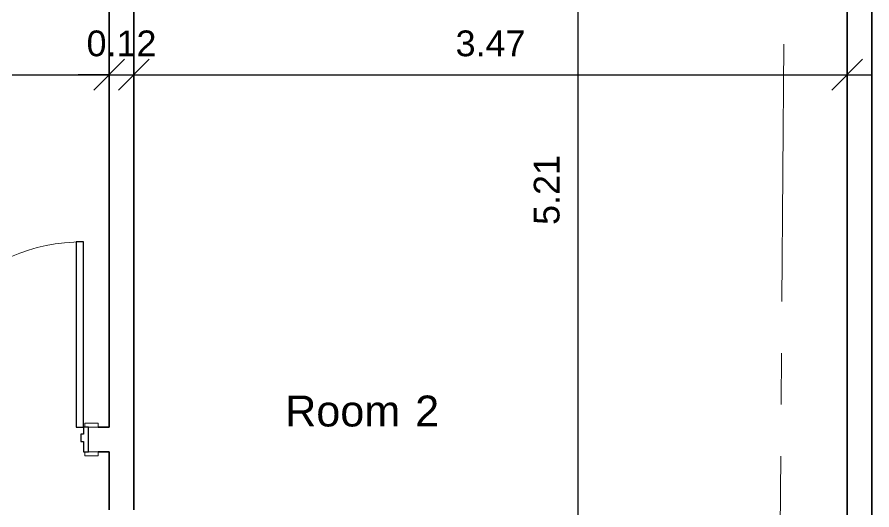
# Model space of a CAD drawing. Header units: metres. Extents: x -22 to 97, y 34 to 77.
# Drawn here: x 14.432 to 18.585, y 62.339 to 64.732 of the extents above; entities that cross this region are included whole.
import ezdxf

# ---------------------------------------------------------------- set-up
doc = ezdxf.new("R2010")
doc.units = ezdxf.units.M
doc.linetypes.add('CENTER', pattern=[2, 1.25, -0.25, 0.25, -0.25])
for name, color, linetype, lineweight in [('A-ANNO-DIMS', 211, 'Continuous', 9), ('A-DOOR', 31, 'Continuous', 18), ('A-DOOR-FRAM', 31, 'Continuous', 25), ('AXIS', 251, 'CENTER', 5), ('G-ANNO-TEXT', 231, 'Continuous', 9), ('I-WALL', 2, 'Continuous', 18)]:
    doc.layers.add(name, color=color, linetype=linetype, lineweight=lineweight)
doc.styles.add('Arial', font='arial.ttf', dxfattribs={"height": 0.15})
doc.styles.add('Arial_1', font='arial.ttf', dxfattribs={"height": 0.125})
doc.dimstyles.new('Diagonal_-_2_5mm_Arial', dxfattribs={"dimscale": 0.3048, "dimtxt": 0.127532, "dimasz": 0.492126, "dimexe": 0.393701, "dimexo": 0.246063, "dimgap": 0.287073, "dimtad": 1, "dimrnd": 0.01, "dimzin": 0, "dimdsep": 46, "dimtxsty": 'Arial_1', "dimblk1": 'OBLIQUE', "dimblk2": 'OBLIQUE', "dimsah": 1, "dimcen": 0.09, "dimdle": 0.393701, "dimazin": 0, "dimtfac": 1, "dimtdec": 4, "dimtix": 1, "dimtmove": 0, "dimatfit": 3, "dimfxl": 0, "dimtvp": 1, "dimtolj": 1, "dimtzin": 0, "dimarcsym": 0})

# ---------------------------------------------------------------- blocks, each defined once
blk = doc.blocks.new('M_Door-Interior-Single-1_Panel-Wood - M_Door-Interior-Single-1_Panel-Wood-477398-01 Ground Floor Copy 1')
at = {"layer": 'A-DOOR', "lineweight": 25}
for p, q in [((0.45, 0.956825), (0.415, 0.956825)), ((0.415, 0.956825), (0.415, 0.056825)), ((0.45, 0.056825), (0.45, 0.956825)), ((0.415, 0.056825), (0.45, 0.056825))]:
    blk.add_line(p, q, dxfattribs=at)
at = {"layer": 'A-DOOR'}
for p, q in [((-0.45635, 0.076825), (-0.52135, 0.076825)), ((-0.52135, 0.076825), (-0.52135, 0.056825)), ((-0.52135, 0.056825), (-0.45635, 0.056825)), ((-0.45635, 0.056825), (-0.45635, 0.076825)), ((0.52135, 0.076825), (0.45635, 0.076825)), ((0.45635, 0.076825), (0.45635, 0.056825)), ((0.45635, 0.056825), (0.52135, 0.056825)), ((0.52135, 0.056825), (0.52135, 0.076825)), ((-0.45635, -0.063175), (-0.52135, -0.063175)), ((-0.52135, -0.063175), (-0.52135, -0.083175)), ((-0.45635, -0.083175), (-0.45635, -0.063175)), ((0.52135, -0.063175), (0.45635, -0.063175)), ((0.45635, -0.063175), (0.45635, -0.083175)), ((0.52135, -0.083175), (0.52135, -0.063175)), ((-0.52135, -0.083175), (-0.45635, -0.083175)), ((0.45635, -0.083175), (0.52135, -0.083175))]:
    blk.add_line(p, q, dxfattribs=at)
blk.add_arc((0.45, 0.056825), 0.9, 90, 180, dxfattribs=at)
at = {"layer": 'A-DOOR-FRAM'}
for p, q in [((-0.45, 0.056825), (-0.475, 0.056825)), ((-0.475, 0.056825), (-0.475, -0.063175)), ((-0.45, 0.021825), (-0.45, 0.056825)), ((0.45, 0.056825), (0.45, 0.021825)), ((0.475, 0.056825), (0.45, 0.056825)), ((0.475, -0.063175), (0.475, 0.056825)), ((-0.4373, 0.021825), (-0.45, 0.021825)), ((-0.4373, -0.0131), (-0.4373, 0.021825)), ((0.45, 0.021825), (0.4373, 0.021825)), ((0.4373, 0.021825), (0.4373, -0.0131)), ((-0.45, -0.063175), (-0.45, -0.0131)), ((-0.45, -0.0131), (-0.4373, -0.0131)), ((0.4373, -0.0131), (0.45, -0.0131)), ((0.45, -0.0131), (0.45, -0.063175)), ((-0.475, -0.063175), (-0.45, -0.063175)), ((0.45, -0.063175), (0.475, -0.063175))]:
    blk.add_line(p, q, dxfattribs=at)
blk = doc.blocks.new('_Oblique')
at = {"color": 0, "linetype": 'ByBlock', "lineweight": -2}
blk.add_line((-0.5, -0.5), (0.5, 0.5), dxfattribs=at)
blk = doc.blocks.new('*D657')
at = {"layer": 'A-ANNO-DIMS', "color": 0, "lineweight": -2}
for p, q in [((17.1573, 66.6172), (17.1573, 61.1682)), ((17.124, 66.4972), (17.2773, 66.4972)), ((17.1883, 61.2882), (17.0373, 61.2882))]:
    blk.add_line(p, q, dxfattribs=at)
at = {"layer": 'Defpoints', "color": 0}
for p in [(17.049, 66.4972), (17.1573, 61.2882), (17.2633, 61.2882)]:
    blk.add_point(p, dxfattribs=at)
at = {"layer": 'A-ANNO-DIMS', "color": 0, "lineweight": -2, "xscale": 0.15, "yscale": 0.15, "zscale": 0.15}
for p, rotation in [((17.1573, 66.4972), 90), ((17.1573, 61.2882), 270)]:
    blk.add_blockref('_Oblique', p, dxfattribs=dict(at, rotation=rotation))
at = {"layer": 'A-ANNO-DIMS', "color": 0, "insert": (17.006, 63.8927), "char_height": 0.125, "attachment_point": 5, "rotation": 90, "style": 'Arial_1'}
blk.add_mtext('\\A1;5.21', dxfattribs=at)
blk = doc.blocks.new('*D662')
at = {"layer": 'A-ANNO-DIMS', "color": 0, "lineweight": -2}
for p, q in [((11.6171, 64.4834), (11.6171, 64.3323)), ((14.8795, 64.4834), (14.8795, 64.3323)), ((11.4971, 64.4523), (14.9995, 64.4523))]:
    blk.add_line(p, q, dxfattribs=at)
at = {"layer": 'Defpoints', "color": 0}
for p in [(11.6171, 64.5584), (14.8795, 64.5584), (14.8795, 64.4523)]:
    blk.add_point(p, dxfattribs=at)
at = {"layer": 'A-ANNO-DIMS', "color": 0, "lineweight": -2, "xscale": 0.15, "yscale": 0.15, "zscale": 0.15, "rotation": 180}
blk.add_blockref('_Oblique', (11.6171, 64.4523), dxfattribs=at)
at = {"layer": 'A-ANNO-DIMS', "color": 0, "lineweight": -2, "xscale": 0.15, "yscale": 0.15, "zscale": 0.15}
blk.add_blockref('_Oblique', (14.8795, 64.4523), dxfattribs=at)
at = {"layer": 'A-ANNO-DIMS', "color": 0, "insert": (13.2483, 64.6037), "char_height": 0.125, "attachment_point": 5, "style": 'Arial_1'}
blk.add_mtext('\\A1;3.26', dxfattribs=at)
blk = doc.blocks.new('*D663')
at = {"layer": 'A-ANNO-DIMS', "color": 0, "lineweight": -2}
for p, q in [((14.8795, 64.4834), (14.8795, 64.3323)), ((14.9995, 64.4834), (14.9995, 64.3323)), ((14.8795, 64.4523), (14.7295, 64.4523)), ((14.8795, 64.4523), (14.9995, 64.4523)), ((14.9995, 64.4523), (15.1495, 64.4523))]:
    blk.add_line(p, q, dxfattribs=at)
at = {"layer": 'Defpoints', "color": 0}
for p in [(14.8795, 64.5584), (14.9995, 64.5584), (14.9995, 64.4523)]:
    blk.add_point(p, dxfattribs=at)
at = {"layer": 'A-ANNO-DIMS', "color": 0, "lineweight": -2, "xscale": 0.15, "yscale": 0.15, "zscale": 0.15}
blk.add_blockref('_Oblique', (14.8795, 64.4523), dxfattribs=at)
at = {"layer": 'A-ANNO-DIMS', "color": 0, "lineweight": -2, "xscale": 0.15, "yscale": 0.15, "zscale": 0.15, "rotation": 180}
blk.add_blockref('_Oblique', (14.9995, 64.4523), dxfattribs=at)
at = {"layer": 'A-ANNO-DIMS', "color": 0, "insert": (14.9395, 64.6036), "char_height": 0.125, "attachment_point": 5, "style": 'Arial_1'}
blk.add_mtext('\\A1;0.12', dxfattribs=at)
blk = doc.blocks.new('*D664')
at = {"layer": 'A-ANNO-DIMS', "color": 0, "lineweight": -2}
for p, q in [((14.9995, 64.4834), (14.9995, 64.3323)), ((18.4655, 64.4834), (18.4655, 64.3323)), ((14.8795, 64.4523), (18.5855, 64.4523))]:
    blk.add_line(p, q, dxfattribs=at)
at = {"layer": 'Defpoints', "color": 0}
for p in [(14.9995, 64.5584), (18.4655, 64.5584), (18.4655, 64.4523)]:
    blk.add_point(p, dxfattribs=at)
at = {"layer": 'A-ANNO-DIMS', "color": 0, "lineweight": -2, "xscale": 0.15, "yscale": 0.15, "zscale": 0.15, "rotation": 180}
blk.add_blockref('_Oblique', (14.9995, 64.4523), dxfattribs=at)
at = {"layer": 'A-ANNO-DIMS', "color": 0, "lineweight": -2, "xscale": 0.15, "yscale": 0.15, "zscale": 0.15}
blk.add_blockref('_Oblique', (18.4655, 64.4523), dxfattribs=at)
at = {"layer": 'A-ANNO-DIMS', "color": 0, "insert": (16.7325, 64.6037), "char_height": 0.125, "attachment_point": 5, "style": 'Arial_1'}
blk.add_mtext('\\A1;3.47', dxfattribs=at)
blk = doc.blocks.new('rtgr')
at = {"layer": 'AXIS', "linetype": 'CENTER'}
blk.add_line((8826.7993, -620.5802, 0), (8827.0718, -584.1116, 0), dxfattribs=at)

msp = doc.modelspace()

# ---------------------------------------------------------------- linework, layer by layer
at = {"layer": 'I-WALL', "lineweight": 35}
for p, q in [((18.58545, 40.39263), (18.58545, 66.57905)), ((14.87947, 65.36113), (14.87947, 62.74113)), ((14.99947, 62.33923), (14.99947, 65.36113)), ((18.46545, 65.36113), (18.46545, 61.28824)), ((14.87947, 62.74113), (14.82582, 62.74113)), ((14.82582, 62.62113), (14.87947, 62.62113)), ((14.87947, 62.62113), (14.87947, 62.33923))]:
    msp.add_line(p, q, dxfattribs=at)

# ---------------------------------------------------------------- block references
at = {"layer": 'A-ANNO-DIMS'}
msp.add_blockref('rtgr', (-8808.84499, 657.93152, -0.00003), dxfattribs=at)
at = {"layer": 'A-DOOR'}
msp.add_blockref('M_Door-Interior-Single-1_Panel-Wood - M_Door-Interior-Single-1_Panel-Wood-477398-01 Ground Floor Copy 1', (14.30447, 62.6843), dxfattribs=at)

# ---------------------------------------------------------------- texts
at = {"layer": 'G-ANNO-TEXT', "color": 7, "char_height": 0.15, "attachment_point": 1, "style": 'Arial'}
for s, insert, width in [('Room ', (15.73468, 62.89431), 0.7656116), ('\\fArial|b0|i0|c178|p34|;2', (16.36638, 62.89431), 0.1443038)]:
    msp.add_mtext(s, dxfattribs=dict(at, insert=insert, width=width))

# ---------------------------------------------------------------- dimensions: what is measured, and where the dimension line sits
at = {"layer": 'A-ANNO-DIMS'}
dim = msp.add_linear_dim(base=(17.15727, 61.28824), p1=(17.049, 66.49721), p2=(17.26334, 61.28824), angle=90, dimstyle='Diagonal_-_2_5mm_Arial', override={"dimpost": '<>', "dimfxl": 4.072886}, dxfattribs=at)
dim.commit()
dim.dimension.update_dxf_attribs({"geometry": '*D657', "text_midpoint": (17.00595, 63.89273)})
for base, p1, p2, override, picture, middle in [((14.87947, 64.45229), (11.61715, 64.55836), (14.87947, 64.55836), {"dimpost": '<>', "dimfxl": 3.262329}, '*D662', (13.24831, 64.60366)), ((14.99947, 64.45229), (14.87947, 64.55836), (14.99947, 64.55836), {"dimpost": '<>', "dimfxl": 0.12}, '*D663', (14.93947, 64.60361)), ((18.46545, 64.45229), (14.99947, 64.55836), (18.46545, 64.55836), {"dimpost": '<>', "dimfxl": 3.465976}, '*D664', (16.73246, 64.60366))]:
    dim = msp.add_linear_dim(base=base, p1=p1, p2=p2, dimstyle='Diagonal_-_2_5mm_Arial', override=override, dxfattribs=at)
    dim.commit()
    dim.dimension.update_dxf_attribs({"geometry": picture, "text_midpoint": middle})

doc.saveas('drawing.dxf')
